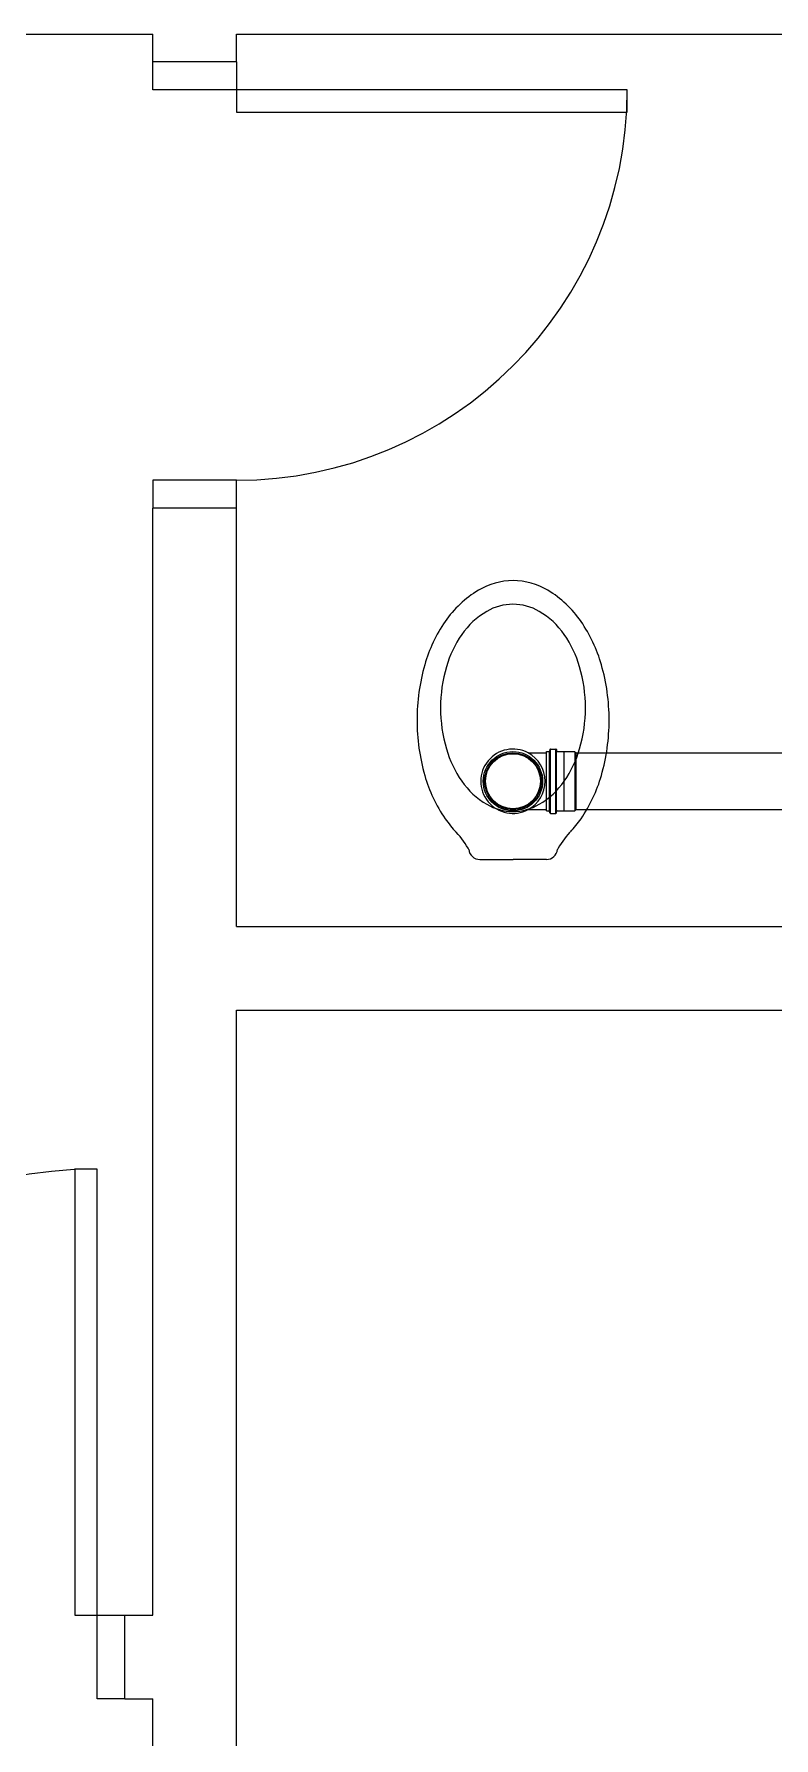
# Model space of a CAD drawing. Extents: x 241 to 398, y 106 to 179.
# Drawn here: x 250.682 to 252.008, y 123.772 to 126.827 of the extents above; entities that cross this region are included whole.
import ezdxf

# ---------------------------------------------------------------- set-up
doc = ezdxf.new("R2010")
doc.units = 0
doc.layers.get('0').update_dxf_attribs({"linetype": 'CONTINUOUS'})
for name, color, linetype in [('ALVVISTA', 8, 'CONTINUOUS'), ('TIGRECAD', 2, 'CONTINUOUS'), ('TINTERNO', 7, 'CONTINUOUS')]:
    doc.layers.add(name, color=color, linetype=linetype)

msp = doc.modelspace()

# ---------------------------------------------------------------- linework, layer by layer
for p, q in [((251.6514, 125.5402, -3.35), (251.6316, 125.5402, -3.35)), ((251.6316, 125.4343, -3.35), (251.6514, 125.4343, -3.35))]:
    msp.add_line(p, q)
at = {"layer": 'ALVVISTA'}
for p, q in [((247.3452, 126.8269, -3.35), (250.8952, 126.8269, -3.35)), ((250.8952, 126.7769, -3.35), (250.8952, 126.8269, -3.35)), ((251.0452, 126.8269, -3.35), (253.0452, 126.8269, -3.35)), ((251.0452, 126.7769, -3.35), (251.0452, 126.8269, -3.35)), ((251.0452, 126.7769, -3.35), (250.8952, 126.7769, -3.35)), ((250.8952, 126.7269, -3.35), (250.8952, 126.7769, -3.35)), ((251.0452, 126.7769, -3.35), (251.0452, 126.7269, -3.35)), ((251.0452, 126.7269, -3.35), (250.8952, 126.7269, -3.35)), ((251.7452, 126.7269, -3.35), (251.0452, 126.7269, -3.35)), ((251.0452, 126.7269, -3.35), (251.0452, 126.6869, -3.35)), ((251.7452, 126.6869, -3.35), (251.7452, 126.7269, -3.35)), ((251.0452, 126.6869, -3.35), (251.7452, 126.6869, -3.35)), ((250.8952, 126.0269, -3.35), (250.8952, 125.9769, -3.35)), ((251.0452, 126.0269, -3.35), (250.8952, 126.0269, -3.35)), ((251.0452, 125.9769, -3.35), (251.0452, 126.0269, -3.35)), ((250.8952, 125.1519, -3.35), (250.8952, 125.9769, -3.35)), ((251.0452, 125.9769, -3.35), (250.8952, 125.9769, -3.35)), ((251.0452, 125.2269, -3.35), (251.0452, 125.9769, -3.35)), ((251.481, 125.3469, -3.35), (251.5406, 125.3469, -3.35)), ((251.6002, 125.3469, -3.35), (251.5406, 125.3469, -3.35)), ((251.0452, 125.2269, -3.35), (253.0452, 125.2269, -3.35)), ((250.8952, 123.9919, -3.35), (250.8952, 125.1519, -3.35)), ((251.0452, 125.0769, -3.35), (253.0452, 125.0769, -3.35)), ((251.0452, 123.9169, -3.35), (251.0452, 125.0769, -3.35)), ((250.7552, 124.7919, -3.35), (250.7552, 123.9919, -3.35)), ((250.7952, 124.7919, -3.35), (250.7552, 124.7919, -3.35)), ((250.7952, 123.9919, -3.35), (250.7952, 124.7919, -3.35)), ((250.7552, 123.9919, -3.35), (250.7952, 123.9919, -3.35)), ((250.7952, 123.8419, -3.35), (250.7952, 123.9919, -3.35)), ((250.7952, 123.9919, -3.35), (250.8452, 123.9919, -3.35)), ((250.8452, 123.8419, -3.35), (250.8452, 123.9919, -3.35)), ((250.8452, 123.9919, -3.35), (250.8952, 123.9919, -3.35)), ((251.0452, 121.9569, -3.35), (251.0452, 123.9169, -3.35)), ((250.8452, 123.8419, -3.35), (250.7952, 123.8419, -3.35)), ((250.8452, 123.8419, -3.35), (250.8952, 123.8419, -3.35)), ((250.8952, 121.9569, -3.35), (250.8952, 123.8419, -3.35))]:
    msp.add_line(p, q, dxfattribs=at)
msp.add_circle((251.5404, 125.4872, -3.35), 0.0493, dxfattribs=at)
for centre, radius, start, end in [((251.0452, 126.7269, -3.35), 0.7, 270, 0), ((251.5406, 125.7262, -3.35), 0.1207, 90, 121.0345), ((251.5406, 125.7262, -3.35), 0.1207, 58.9655, 90), ((251.5779, 125.6642, -3.35), 0.1931, 121.0345, 145.4554), ((251.5033, 125.6642, -3.35), 0.1931, 34.5446, 58.9655), ((251.567, 125.6674, -3.35), 0.1445, 120.646, 145.042), ((251.5404, 125.7122, -3.35), 0.0924, 90, 120.646), ((251.5404, 125.7122, -3.35), 0.0924, 59.354, 90), ((251.5139, 125.6674, -3.35), 0.1445, 34.958, 59.354), ((251.637, 125.6235, -3.35), 0.2648, 145.4554, 164.0842), ((251.609, 125.638, -3.35), 0.1957, 145.042, 163.8499), ((251.4719, 125.638, -3.35), 0.1957, 16.1501, 34.958), ((251.4442, 125.6235, -3.35), 0.2648, 15.9158, 34.5446), ((251.7304, 125.5969, -3.35), 0.3619, 164.0842, 180), ((251.6754, 125.6188, -3.35), 0.2648, 163.8499, 180), ((251.4055, 125.6188, -3.35), 0.2648, 360, 16.1501), ((251.3508, 125.5969, -3.35), 0.3619, 0, 15.9158), ((251.7304, 125.5969, -3.35), 0.3619, 180, 195.9158), ((251.6754, 125.6188, -3.35), 0.2648, 180, 196.1501), ((251.4055, 125.6188, -3.35), 0.2648, 343.8499, 0), ((251.3508, 125.5969, -3.35), 0.3619, 344.0842, 360), ((251.609, 125.5996, -3.35), 0.1957, 196.1501, 214.958), ((251.4719, 125.5996, -3.35), 0.1957, 325.042, 343.8499), ((251.637, 125.5702, -3.35), 0.2648, 195.9158, 214.5446), ((251.567, 125.5702, -3.35), 0.1445, 214.958, 239.354), ((251.5139, 125.5702, -3.35), 0.1445, 300.646, 325.042), ((251.4442, 125.5702, -3.35), 0.2648, 325.4554, 344.0842), ((251.5404, 125.5254, -3.35), 0.0924, 239.354, 270), ((251.5404, 125.5254, -3.35), 0.0924, 270, 300.646), ((251.5779, 125.5296, -3.35), 0.1931, 214.5446, 223.8996), ((251.5033, 125.5296, -3.35), 0.1931, 316.435, 325.4554), ((251.323, 125.2889, -3.35), 0.1576, 27.8937, 42.6874), ((251.7582, 125.2889, -3.35), 0.1576, 137.3126, 152.1063), ((251.481, 125.3669, -3.35), 0.02, 186.211, 270), ((251.6002, 125.3669, -3.35), 0.02, 270, 353.789), ((250.7952, 123.9919, -3.35), 0.8, 90, 180)]:
    msp.add_arc(centre, radius, start, end, dxfattribs=at)
at = {"layer": 'TIGRECAD'}
for p, q in [((251.5677, 125.538, -3.35), (251.6004, 125.538, -3.35)), ((251.6004, 125.434, -3.35), (251.6004, 125.5405, -3.35)), ((251.6004, 125.5405, -3.35), (251.6049, 125.5405, -3.35)), ((251.6066, 125.5442, -3.35), (251.6059, 125.5412, -3.35)), ((251.6076, 125.5449, -3.35), (251.6171, 125.5449, -3.35)), ((251.6076, 125.4306, -3.35), (251.6076, 125.5439, -3.35)), ((251.6171, 125.4306, -3.35), (251.6171, 125.5439, -3.35)), ((251.6181, 125.544, -3.35), (251.6183, 125.5414, -3.35)), ((251.6193, 125.5405, -3.35), (251.6314, 125.5405, -3.35)), ((251.6314, 125.5405, -3.35), (251.6316, 125.5402, -3.35)), ((251.6514, 125.5402, -3.35), (251.6535, 125.538, -3.35)), ((251.6535, 125.538, -3.35), (252.9107, 125.538, -3.35)), ((251.6535, 125.4364, -3.35), (251.6535, 125.538, -3.35)), ((251.5677, 125.4364, -3.35), (251.6004, 125.4364, -3.35)), ((251.6004, 125.434, -3.35), (251.6049, 125.434, -3.35)), ((251.6066, 125.4303, -3.35), (251.6059, 125.4333, -3.35)), ((251.6076, 125.4296, -3.35), (251.6171, 125.4296, -3.35)), ((251.6181, 125.4305, -3.35), (251.6183, 125.4331, -3.35)), ((251.6193, 125.434, -3.35), (251.6314, 125.434, -3.35)), ((251.6314, 125.434, -3.35), (251.6316, 125.4343, -3.35)), ((251.6514, 125.4343, -3.35), (251.6535, 125.4364, -3.35)), ((251.6535, 125.4364, -3.35), (252.9107, 125.4364, -3.35))]:
    msp.add_line(p, q, dxfattribs=at)
msp.add_circle((251.5404, 125.4872, -3.35), 0.0532, dxfattribs=at)
for centre, radius, start, end in [((251.5404, 125.4872, -3.35), 0.0577, 61.785, 298.215), ((251.5404, 125.4872, -3.35), 0.0577, 298.215, 61.785), ((251.6049, 125.5415, -3.35), 0.001, 270, 345), ((251.6076, 125.5439, -3.35), 0.001, 90, 165), ((251.6171, 125.5439, -3.35), 0.001, 5, 90), ((251.6193, 125.5415, -3.35), 0.001, 185, 270), ((251.6049, 125.433, -3.35), 0.001, 15, 90), ((251.6076, 125.4306, -3.35), 0.001, 195, 270), ((251.6171, 125.4306, -3.35), 0.001, 270, 355), ((251.6193, 125.433, -3.35), 0.001, 90, 175)]:
    msp.add_arc(centre, radius, start, end, dxfattribs=at)
at = {"layer": 'TINTERNO'}
for p, q in [((251.6004, 125.4364, -3.35), (251.6004, 125.538, -3.35)), ((251.6057, 125.434, -3.35), (251.6057, 125.5405, -3.35)), ((251.6184, 125.434, -3.35), (251.6184, 125.5405, -3.35)), ((251.6314, 125.5405, -3.35), (251.6314, 125.434, -3.35)), ((251.6316, 125.5402, -3.35), (251.6316, 125.4343, -3.35)), ((251.6514, 125.5402, -3.35), (251.6514, 125.4343, -3.35))]:
    msp.add_line(p, q, dxfattribs=at)
msp.add_circle((251.5404, 125.4872, -3.35), 0.051, dxfattribs=at)

doc.saveas('drawing.dxf')
